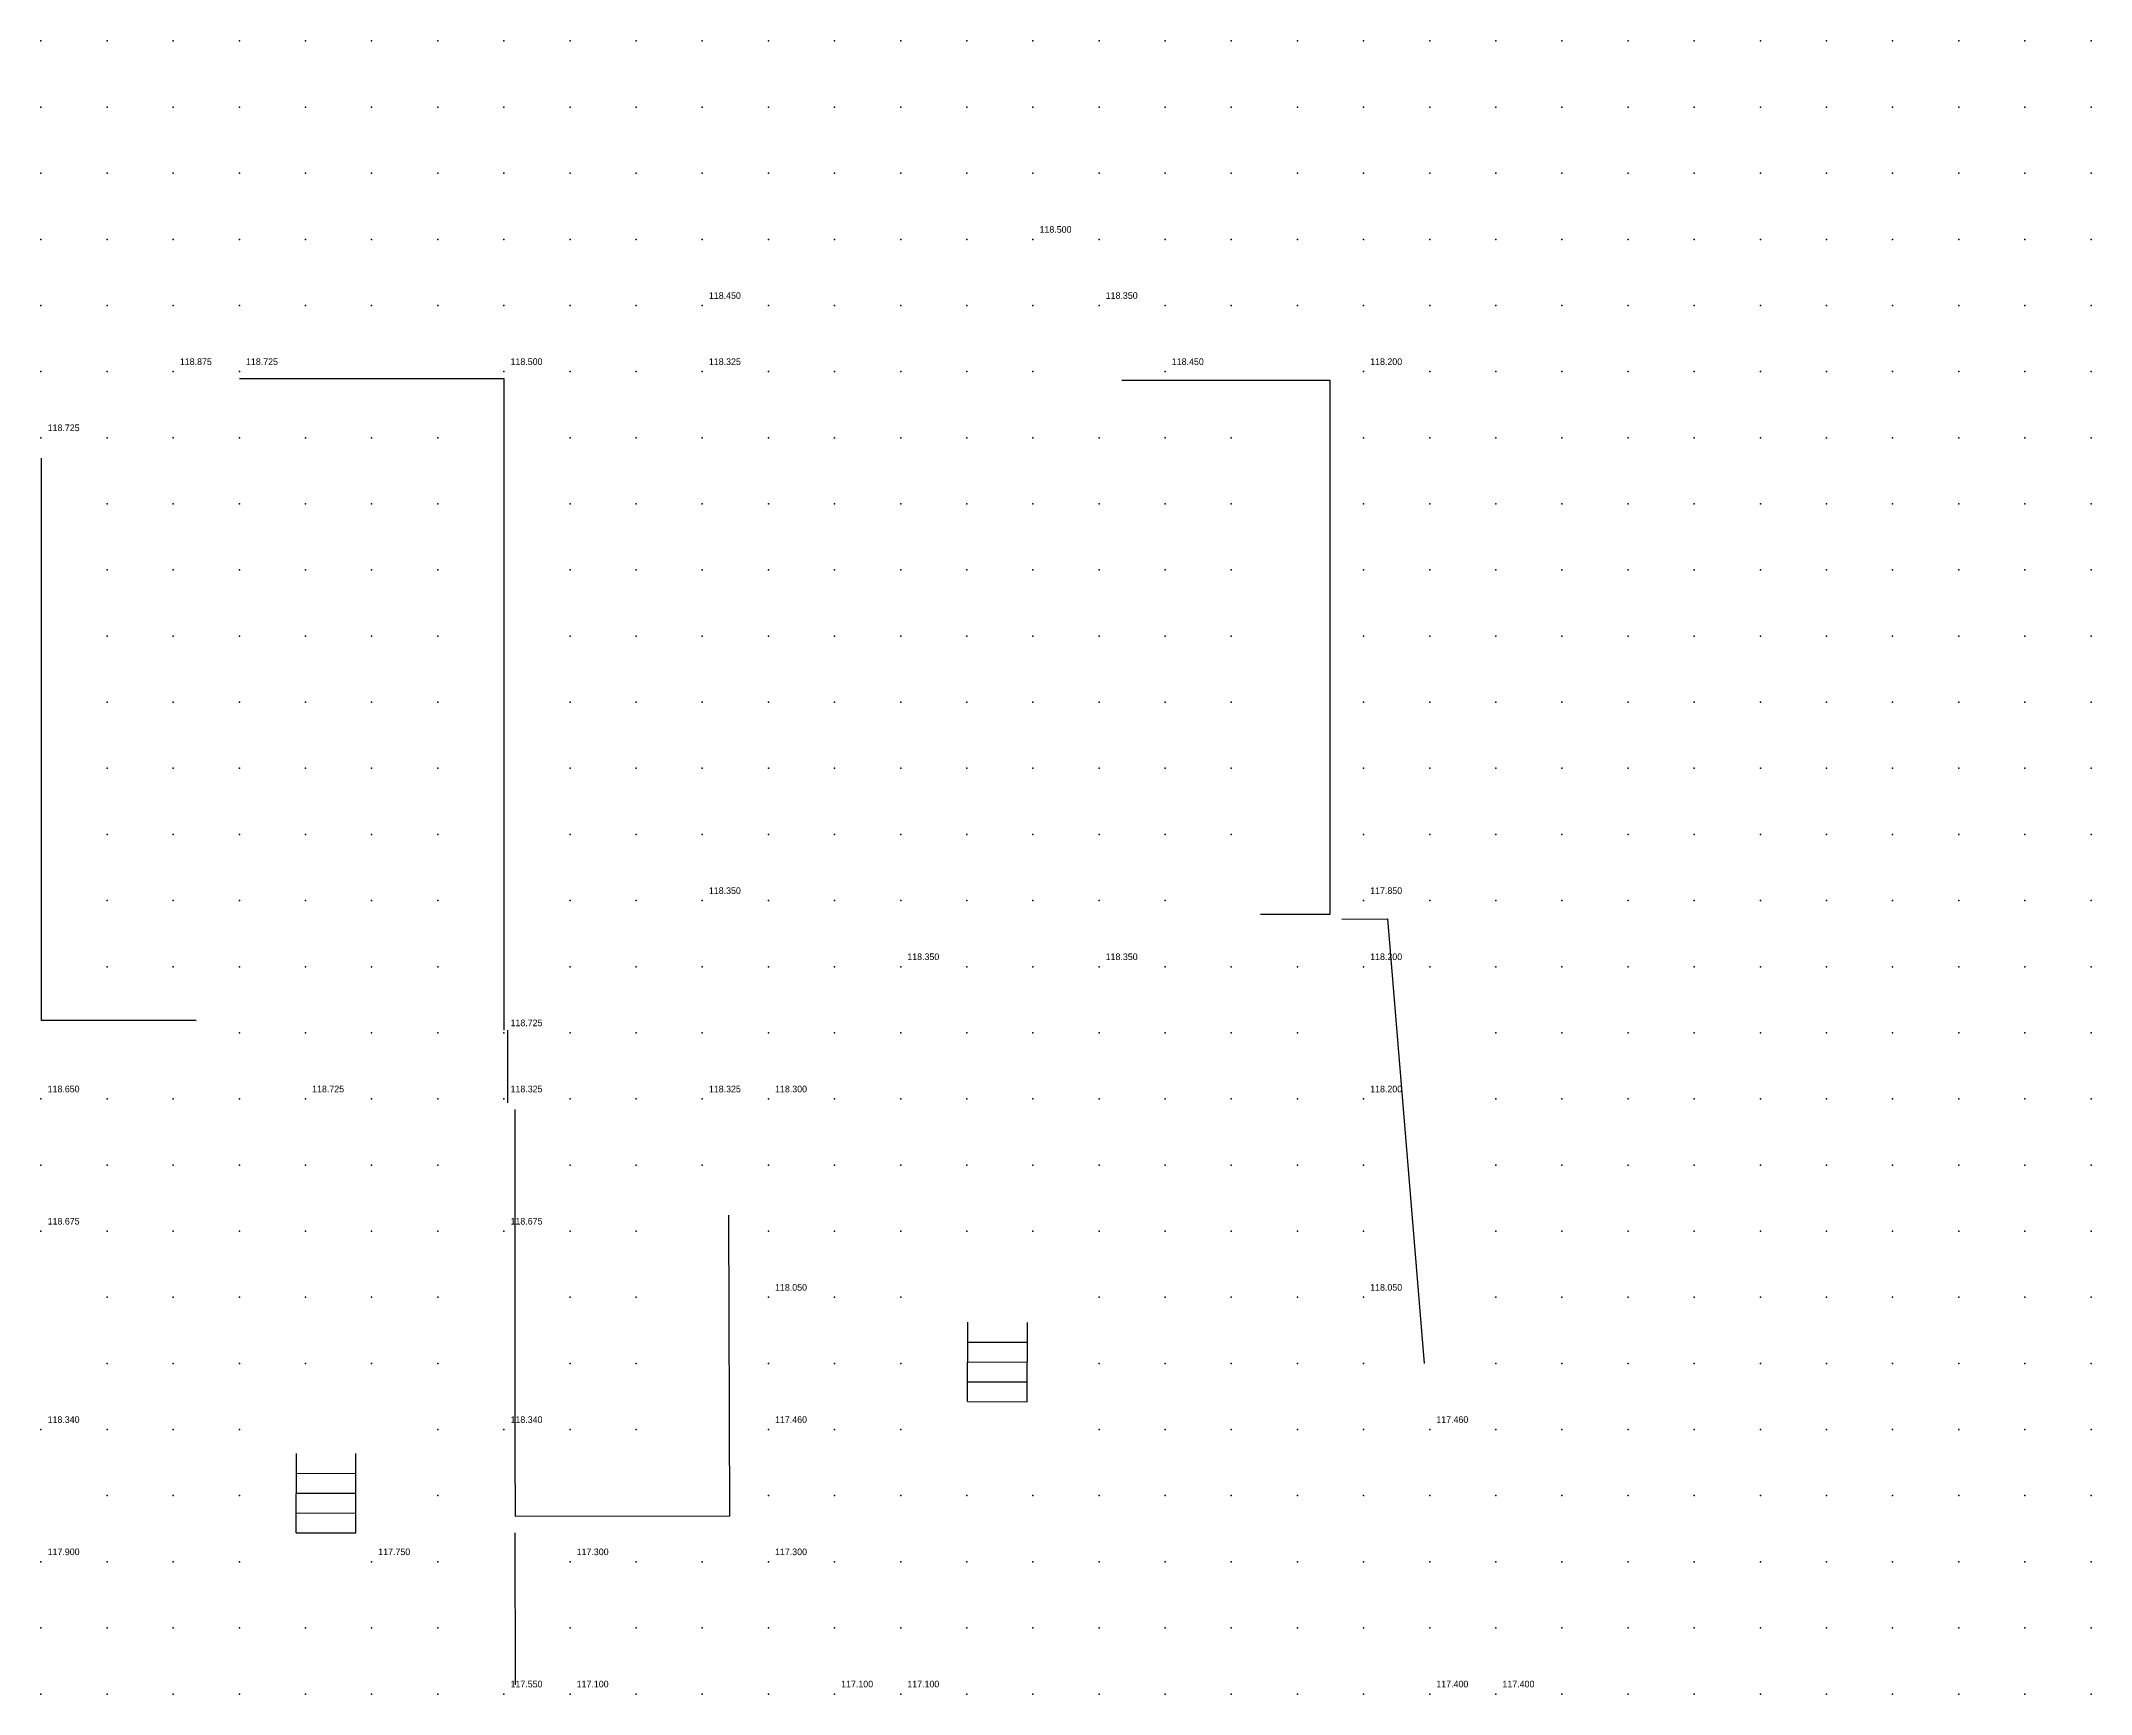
# Model space of a CAD drawing. Header units: metres. Extents: x 287878 to 288137, y 62805 to 63074.
# Drawn here: x 288105 to 288136, y 62922 to 62947 of the extents above; entities that cross this region are included whole.
import ezdxf

# ---------------------------------------------------------------- set-up
doc = ezdxf.new("R2010")
doc.units = ezdxf.units.M
for name, color, linetype in [('BARRIERS', 1, 'Continuous'), ('SURVEY_INTERP', 8, 'Continuous'), ('SURVEY_REAL', 3, 'Continuous')]:
    doc.layers.add(name, color=color, linetype=linetype)

msp = doc.modelspace()

# ---------------------------------------------------------------- linework, layer by layer
at = {"layer": 'BARRIERS'}
for p, q in [((288112.005, 62941.893), (288108.002, 62941.892)), ((288112.005, 62932.04), (288112.005, 62941.893)), ((288124.494, 62941.865), (288121.342, 62941.865)), ((288124.494, 62933.792), (288124.494, 62941.865)), ((288105.003, 62940.692), (288105.003, 62932.19)), ((288123.443, 62933.794), (288124.494, 62933.792)), ((288124.67, 62933.721), (288125.36, 62933.722)), ((288125.36, 62933.722), (288125.917, 62927.001)), ((288105.003, 62932.19), (288107.348, 62932.19)), ((288112.053, 62932.04), (288112.055, 62930.941)), ((288112.168, 62925.176), (288112.168, 62930.84)), ((288115.418, 62924.694), (288115.399, 62929.242)), ((288119.013, 62926.423), (288119.016, 62927.623)), ((288119.913, 62926.421), (288119.916, 62927.621)), ((288119.015, 62927.323), (288119.915, 62927.321)), ((288119.014, 62927.023), (288119.914, 62927.021)), ((288119.013, 62926.723), (288119.913, 62926.721)), ((288119.013, 62926.423), (288119.913, 62926.421)), ((288108.86, 62924.439), (288108.863, 62925.639)), ((288109.76, 62924.437), (288109.763, 62925.637)), ((288108.862, 62925.339), (288109.762, 62925.337)), ((288112.168, 62925.176), (288112.169, 62924.689)), ((288108.861, 62924.739), (288109.761, 62924.737)), ((288108.862, 62925.039), (288109.762, 62925.037)), ((288108.86, 62924.439), (288109.76, 62924.437)), ((288112.167, 62924.438), (288112.169, 62922.137)), ((288112.169, 62924.689), (288115.418, 62924.694))]:
    msp.add_line(p, q, dxfattribs=at)
at = {"layer": 'SURVEY_INTERP'}
for p in [(288105, 62947, 118.159), (288106, 62947, 118.146), (288107, 62947, 118.132), (288108, 62947, 118.116), (288109, 62947, 118.097), (288110, 62947, 118.081), (288111, 62947, 118.07), (288112, 62947, 118.066), (288113, 62947, 118.069), (288114, 62947, 118.074), (288115, 62947, 118.077), (288116, 62947, 118.078), (288117, 62947, 118.08), (288118, 62947, 118.089), (288119, 62947, 118.102), (288120, 62947, 118.105), (288121, 62947, 118.087), (288122, 62947, 118.051), (288123, 62947, 118.008), (288124, 62947, 117.965), (288125, 62947, 117.925), (288126, 62947, 117.887), (288127, 62947, 117.849), (288128, 62947, 117.812), (288129, 62947, 117.775), (288130, 62947, 117.741), (288131, 62947, 117.709), (288132, 62947, 117.679), (288133, 62947, 117.651), (288134, 62947, 117.625), (288135, 62947, 117.601), (288136, 62947, 117.578), (288105, 62946, 118.196), (288106, 62946, 118.19), (288107, 62946, 118.179), (288108, 62946, 118.158), (288109, 62946, 118.132), (288110, 62946, 118.108), (288111, 62946, 118.094), (288112, 62946, 118.093), (288113, 62946, 118.104), (288114, 62946, 118.12), (288115, 62946, 118.129), (288116, 62946, 118.127), (288117, 62946, 118.126), (288118, 62946, 118.146), (288119, 62946, 118.184), (288120, 62946, 118.206), (288121, 62946, 118.177), (288122, 62946, 118.118), (288123, 62946, 118.056), (288124, 62946, 118.002), (288125, 62946, 117.957), (288126, 62946, 117.914), (288127, 62946, 117.87), (288128, 62946, 117.827), (288129, 62946, 117.785), (288130, 62946, 117.745), (288131, 62946, 117.709), (288132, 62946, 117.677), (288133, 62946, 117.647), (288134, 62946, 117.619), (288135, 62946, 117.594), (288136, 62946, 117.57), (288105, 62945, 118.246), (288106, 62945, 118.258), (288107, 62945, 118.256), (288108, 62945, 118.226), (288109, 62945, 118.18), (288110, 62945, 118.14), (288111, 62945, 118.119), (288112, 62945, 118.122), (288113, 62945, 118.148), (288114, 62945, 118.186), (288115, 62945, 118.207), (288116, 62945, 118.191), (288117, 62945, 118.173), (288118, 62945, 118.201), (288119, 62945, 118.29), (288120, 62945, 118.36), (288121, 62945, 118.289), (288122, 62945, 118.19), (288123, 62945, 118.104), (288124, 62945, 118.04), (288125, 62945, 117.994), (288126, 62945, 117.949), (288127, 62945, 117.898), (288128, 62945, 117.845), (288129, 62945, 117.794), (288130, 62945, 117.749), (288131, 62945, 117.709), (288132, 62945, 117.673), (288133, 62945, 117.641), (288134, 62945, 117.612), (288135, 62945, 117.586), (288136, 62945, 117.561), (288105, 62944, 118.313), (288106, 62944, 118.37), (288107, 62944, 118.399), (288108, 62944, 118.343), (288109, 62944, 118.247), (288110, 62944, 118.174), (288111, 62944, 118.141), (288112, 62944, 118.147), (288113, 62944, 118.194), (288114, 62944, 118.274), (288115, 62944, 118.33), (288116, 62944, 118.274), (288117, 62944, 118.212), (288118, 62944, 118.229), (288119, 62944, 118.357), (288121, 62944, 118.351), (288122, 62944, 118.244), (288123, 62944, 118.139), (288124, 62944, 118.077), (288125, 62944, 118.046), (288126, 62944, 118), (288127, 62944, 117.933), (288128, 62944, 117.864), (288129, 62944, 117.803), (288130, 62944, 117.751), (288131, 62944, 117.707), (288132, 62944, 117.668), (288133, 62944, 117.634), (288134, 62944, 117.604), (288135, 62944, 117.576), (288136, 62944, 117.551), (288105, 62943, 118.386), (288106, 62943, 118.542), (288107, 62943, 118.659), (288108, 62943, 118.524), (288109, 62943, 118.324), (288110, 62943, 118.203), (288111, 62943, 118.153), (288112, 62943, 118.159), (288113, 62943, 118.219), (288114, 62943, 118.327), (288116, 62943, 118.325), (288117, 62943, 118.226), (288118, 62943, 118.212), (288119, 62943, 118.288), (288120, 62943, 118.35), (288122, 62943, 118.266), (288123, 62943, 118.147), (288124, 62943, 118.115), (288125, 62943, 118.13), (288126, 62943, 118.072), (288127, 62943, 117.97), (288128, 62943, 117.879), (288129, 62943, 117.807), (288130, 62943, 117.749), (288131, 62943, 117.702), (288132, 62943, 117.661), (288133, 62943, 117.626), (288134, 62943, 117.594), (288135, 62943, 117.566), (288136, 62943, 117.54), (288105, 62942, 118.42), (288106, 62942, 118.658), (288113, 62942, 118.204), (288114, 62942, 118.289), (288116, 62942, 118.287), (288117, 62942, 118.204), (288118, 62942, 118.171), (288119, 62942, 118.196), (288120, 62942, 118.242), (288126, 62942, 118.117), (288127, 62942, 117.984), (288128, 62942, 117.879), (288129, 62942, 117.801), (288130, 62942, 117.741), (288131, 62942, 117.692), (288132, 62942, 117.651), (288133, 62942, 117.615), (288134, 62942, 117.583), (288135, 62942, 117.554), (288136, 62942, 117.528), (288106, 62941, 118.526), (288107, 62941, 118.644), (288108, 62941, 118.504), (288109, 62941, 118.304), (288110, 62941, 118.183), (288111, 62941, 118.13), (288113, 62941, 118.16), (288114, 62941, 118.22), (288115, 62941, 118.257), (288116, 62941, 118.217), (288117, 62941, 118.153), (288118, 62941, 118.119), (288119, 62941, 118.118), (288120, 62941, 118.133), (288121, 62941, 118.133), (288122, 62941, 118.101), (288123, 62941, 118.068), (288125, 62941, 118.118), (288126, 62941, 118.056), (288127, 62941, 117.948), (288128, 62941, 117.856), (288129, 62941, 117.784), (288130, 62941, 117.726), (288131, 62941, 117.679), (288132, 62941, 117.638), (288133, 62941, 117.602), (288134, 62941, 117.57), (288135, 62941, 117.541), (288136, 62941, 117.514), (288106, 62940, 118.342), (288107, 62940, 118.363), (288108, 62940, 118.305), (288109, 62940, 118.211), (288110, 62940, 118.138), (288111, 62940, 118.099), (288113, 62940, 118.105), (288114, 62940, 118.131), (288115, 62940, 118.144), (288116, 62940, 118.124), (288117, 62940, 118.09), (288118, 62940, 118.065), (288119, 62940, 118.053), (288120, 62940, 118.049), (288121, 62940, 118.04), (288122, 62940, 118.021), (288123, 62940, 118.003), (288125, 62940, 117.993), (288126, 62940, 117.953), (288127, 62940, 117.886), (288128, 62940, 117.817), (288129, 62940, 117.757), (288130, 62940, 117.706), (288131, 62940, 117.661), (288132, 62940, 117.622), (288133, 62940, 117.587), (288134, 62940, 117.555), (288135, 62940, 117.526), (288136, 62940, 117.5), (288106, 62939, 118.231), (288107, 62939, 118.218), (288108, 62939, 118.183), (288109, 62939, 118.136), (288110, 62939, 118.094), (288111, 62939, 118.067), (288113, 62939, 118.059), (288114, 62939, 118.066), (288115, 62939, 118.068), (288116, 62939, 118.057), (288117, 62939, 118.039), (288118, 62939, 118.021), (288119, 62939, 118.006), (288120, 62939, 117.994), (288121, 62939, 117.98), (288122, 62939, 117.963), (288123, 62939, 117.944), (288125, 62939, 117.907), (288126, 62939, 117.874), (288127, 62939, 117.827), (288128, 62939, 117.777), (288129, 62939, 117.728), (288130, 62939, 117.683), (288131, 62939, 117.642), (288132, 62939, 117.605), (288133, 62939, 117.571), (288134, 62939, 117.539), (288135, 62939, 117.511), (288136, 62939, 117.484), (288106, 62938, 118.172), (288107, 62938, 118.147), (288108, 62938, 118.119), (288109, 62938, 118.088), (288110, 62938, 118.06), (288111, 62938, 118.041), (288113, 62938, 118.03), (288114, 62938, 118.032), (288115, 62938, 118.031), (288116, 62938, 118.023), (288117, 62938, 118.01), (288118, 62938, 117.995), (288119, 62938, 117.979), (288120, 62938, 117.964), (288121, 62938, 117.946), (288122, 62938, 117.926), (288123, 62938, 117.904), (288125, 62938, 117.854), (288126, 62938, 117.822), (288127, 62938, 117.784), (288128, 62938, 117.742), (288129, 62938, 117.701), (288130, 62938, 117.66), (288131, 62938, 117.622), (288132, 62938, 117.586), (288133, 62938, 117.553), (288134, 62938, 117.523), (288135, 62938, 117.494), (288136, 62938, 117.468), (288106, 62937, 118.141), (288107, 62937, 118.113), (288108, 62937, 118.086), (288109, 62937, 118.061), (288110, 62937, 118.039), (288111, 62937, 118.024), (288113, 62937, 118.021), (288114, 62937, 118.029), (288115, 62937, 118.031), (288116, 62937, 118.024), (288117, 62937, 118.009), (288118, 62937, 117.992), (288119, 62937, 117.976), (288120, 62937, 117.958), (288121, 62937, 117.938), (288122, 62937, 117.914), (288123, 62937, 117.886), (288125, 62937, 117.824), (288126, 62937, 117.79), (288127, 62937, 117.754), (288128, 62937, 117.716), (288129, 62937, 117.677), (288130, 62937, 117.639), (288131, 62937, 117.602), (288132, 62937, 117.568), (288133, 62937, 117.535), (288134, 62937, 117.505), (288135, 62937, 117.477), (288136, 62937, 117.45), (288106, 62936, 118.13), (288107, 62936, 118.101), (288108, 62936, 118.075), (288109, 62936, 118.051), (288110, 62936, 118.031), (288111, 62936, 118.018), (288113, 62936, 118.033), (288114, 62936, 118.061), (288115, 62936, 118.078), (288116, 62936, 118.062), (288117, 62936, 118.036), (288118, 62936, 118.016), (288119, 62936, 117.998), (288120, 62936, 117.979), (288121, 62936, 117.959), (288122, 62936, 117.928), (288123, 62936, 117.889), (288125, 62936, 117.812), (288126, 62936, 117.775), (288127, 62936, 117.737), (288128, 62936, 117.698), (288129, 62936, 117.659), (288130, 62936, 117.621), (288131, 62936, 117.584), (288132, 62936, 117.549), (288133, 62936, 117.517), (288134, 62936, 117.486), (288135, 62936, 117.458), (288136, 62936, 117.432), (288106, 62935, 118.138), (288107, 62935, 118.11), (288108, 62935, 118.084), (288109, 62935, 118.06), (288110, 62935, 118.037), (288111, 62935, 118.021), (288113, 62935, 118.058), (288114, 62935, 118.136), (288115, 62935, 118.202), (288116, 62935, 118.141), (288117, 62935, 118.088), (288118, 62935, 118.072), (288119, 62935, 118.049), (288120, 62935, 118.034), (288121, 62935, 118.024), (288122, 62935, 117.979), (288123, 62935, 117.915), (288125, 62935, 117.815), (288126, 62935, 117.775), (288127, 62935, 117.732), (288128, 62935, 117.689), (288129, 62935, 117.646), (288130, 62935, 117.605), (288131, 62935, 117.567), (288132, 62935, 117.531), (288133, 62935, 117.498), (288134, 62935, 117.468), (288135, 62935, 117.439), (288136, 62935, 117.413), (288106, 62934, 118.17), (288107, 62934, 118.14), (288108, 62934, 118.118), (288109, 62934, 118.095), (288110, 62934, 118.063), (288111, 62934, 118.034), (288113, 62934, 118.072), (288114, 62934, 118.197), (288116, 62934, 118.203), (288117, 62934, 118.151), (288118, 62934, 118.191), (288119, 62934, 118.13), (288120, 62934, 118.121), (288121, 62934, 118.176), (288122, 62934, 118.081), (288126, 62934, 117.793), (288127, 62934, 117.741), (288128, 62934, 117.688), (288129, 62934, 117.637), (288130, 62934, 117.592), (288131, 62934, 117.55), (288132, 62934, 117.513), (288133, 62934, 117.479), (288134, 62934, 117.448), (288135, 62934, 117.419), (288136, 62934, 117.393), (288106, 62933, 118.234), (288107, 62933, 118.194), (288108, 62933, 118.19), (288109, 62933, 118.188), (288110, 62933, 118.13), (288111, 62933, 118.059), (288113, 62933, 118.059), (288114, 62933, 118.137), (288115, 62933, 118.2), (288116, 62933, 118.163), (288117, 62933, 118.195), (288119, 62933, 118.186), (288120, 62933, 118.181), (288122, 62933, 118.158), (288123, 62933, 117.975), (288124, 62933, 117.914), (288126, 62933, 117.844), (288127, 62933, 117.768), (288128, 62933, 117.694), (288129, 62933, 117.631), (288130, 62933, 117.579), (288131, 62933, 117.534), (288132, 62933, 117.494), (288133, 62933, 117.459), (288134, 62933, 117.427), (288135, 62933, 117.398), (288136, 62933, 117.372), (288108, 62932, 118.323), (288109, 62932, 118.426), (288110, 62932, 118.272), (288111, 62932, 118.093), (288113, 62932, 118.042), (288114, 62932, 118.121), (288115, 62932, 118.19), (288116, 62932, 118.185), (288117, 62932, 118.152), (288118, 62932, 118.17), (288119, 62932, 118.1), (288120, 62932, 118.088), (288121, 62932, 118.149), (288122, 62932, 118.049), (288123, 62932, 117.951), (288124, 62932, 117.977), (288127, 62932, 117.805), (288128, 62932, 117.7), (288129, 62932, 117.623), (288130, 62932, 117.564), (288131, 62932, 117.515), (288132, 62932, 117.474), (288133, 62932, 117.437), (288134, 62932, 117.405), (288135, 62932, 117.376), (288136, 62932, 117.349), (288106, 62931, 118.43), (288107, 62931, 118.291), (288108, 62931, 118.429), (288110, 62931, 118.392), (288111, 62931, 118.096), (288113, 62931, 118.016), (288114, 62931, 118.146), (288117, 62931, 118.138), (288118, 62931, 118.032), (288119, 62931, 117.978), (288120, 62931, 117.952), (288121, 62931, 117.943), (288122, 62931, 117.912), (288123, 62931, 117.907), (288124, 62931, 118.03), (288127, 62931, 117.816), (288128, 62931, 117.692), (288129, 62931, 117.608), (288130, 62931, 117.544), (288131, 62931, 117.494), (288132, 62931, 117.451), (288133, 62931, 117.414), (288134, 62931, 117.382), (288135, 62931, 117.352), (288136, 62931, 117.326), (288105, 62930, 118.492), (288106, 62930, 118.386), (288107, 62930, 118.255), (288108, 62930, 118.285), (288109, 62930, 118.387), (288110, 62930, 118.216), (288111, 62930, 118.018), (288113, 62930, 117.947), (288114, 62930, 118.036), (288115, 62930, 118.126), (288116, 62930, 118.118), (288117, 62930, 118.026), (288118, 62930, 117.932), (288119, 62930, 117.874), (288120, 62930, 117.84), (288121, 62930, 117.821), (288122, 62930, 117.814), (288123, 62930, 117.84), (288124, 62930, 117.927), (288125, 62930, 118.004), (288127, 62930, 117.771), (288128, 62930, 117.662), (288129, 62930, 117.581), (288130, 62930, 117.519), (288131, 62930, 117.468), (288132, 62930, 117.425), (288133, 62930, 117.389), (288134, 62930, 117.356), (288135, 62930, 117.327), (288136, 62930, 117.301), (288106, 62929, 118.393), (288107, 62929, 118.18), (288108, 62929, 118.106), (288109, 62929, 118.073), (288110, 62929, 117.993), (288111, 62929, 117.897), (288113, 62929, 117.845), (288114, 62929, 117.887), (288116, 62929, 117.959), (288117, 62929, 117.905), (288118, 62929, 117.831), (288119, 62929, 117.778), (288120, 62929, 117.746), (288121, 62929, 117.731), (288122, 62929, 117.736), (288123, 62929, 117.774), (288124, 62929, 117.854), (288125, 62929, 117.912), (288127, 62929, 117.715), (288128, 62929, 117.619), (288129, 62929, 117.546), (288130, 62929, 117.487), (288131, 62929, 117.438), (288132, 62929, 117.397), (288133, 62929, 117.361), (288134, 62929, 117.329), (288135, 62929, 117.3), (288136, 62929, 117.275), (288106, 62928, 118.222), (288107, 62928, 118.062), (288108, 62928, 117.966), (288109, 62928, 117.902), (288110, 62928, 117.838), (288111, 62928, 117.779), (288113, 62928, 117.736), (288114, 62928, 117.765), (288117, 62928, 117.856), (288118, 62928, 117.738), (288121, 62928, 117.65), (288122, 62928, 117.663), (288123, 62928, 117.718), (288124, 62928, 117.862), (288127, 62928, 117.655), (288128, 62928, 117.567), (288129, 62928, 117.503), (288130, 62928, 117.45), (288131, 62928, 117.405), (288132, 62928, 117.365), (288133, 62928, 117.331), (288134, 62928, 117.3), (288135, 62928, 117.272), (288136, 62928, 117.247), (288106, 62927, 118.007), (288107, 62927, 117.921), (288108, 62927, 117.844), (288109, 62927, 117.778), (288110, 62927, 117.719), (288111, 62927, 117.668), (288113, 62927, 117.621), (288114, 62927, 117.637), (288116, 62927, 117.702), (288117, 62927, 117.672), (288118, 62927, 117.626), (288121, 62927, 117.572), (288122, 62927, 117.587), (288123, 62927, 117.632), (288124, 62927, 117.72), (288125, 62927, 117.763), (288127, 62927, 117.552), (288128, 62927, 117.507), (288129, 62927, 117.457), (288130, 62927, 117.41), (288131, 62927, 117.368), (288132, 62927, 117.331), (288133, 62927, 117.298), (288134, 62927, 117.268), (288135, 62927, 117.242), (288136, 62927, 117.218), (288106, 62926, 117.862), (288107, 62926, 117.8), (288108, 62926, 117.735), (288111, 62926, 117.563), (288113, 62926, 117.501), (288114, 62926, 117.51), (288117, 62926, 117.508), (288118, 62926, 117.514), (288121, 62926, 117.494), (288122, 62926, 117.506), (288123, 62926, 117.531), (288124, 62926, 117.557), (288125, 62926, 117.526), (288127, 62926, 117.478), (288128, 62926, 117.451), (288129, 62926, 117.41), (288130, 62926, 117.368), (288131, 62926, 117.33), (288132, 62926, 117.295), (288133, 62926, 117.264), (288134, 62926, 117.236), (288135, 62926, 117.21), (288136, 62926, 117.187), (288106, 62925, 117.79), (288107, 62925, 117.71), (288108, 62925, 117.64), (288111, 62925, 117.468), (288116, 62925, 117.405), (288117, 62925, 117.413), (288118, 62925, 117.416), (288119, 62925, 117.412), (288120, 62925, 117.412), (288121, 62925, 117.416), (288122, 62925, 117.427), (288123, 62925, 117.442), (288124, 62925, 117.456), (288125, 62925, 117.458), (288126, 62925, 117.452), (288127, 62925, 117.433), (288128, 62925, 117.4), (288129, 62925, 117.363), (288130, 62925, 117.327), (288131, 62925, 117.291), (288132, 62925, 117.258), (288133, 62925, 117.228), (288134, 62925, 117.201), (288135, 62925, 117.177), (288136, 62925, 117.154), (288106, 62924, 117.765), (288107, 62924, 117.627), (288108, 62924, 117.547), (288111, 62924, 117.39), (288114, 62924, 117.325), (288115, 62924, 117.331), (288117, 62924, 117.325), (288118, 62924, 117.32), (288119, 62924, 117.321), (288120, 62924, 117.331), (288121, 62924, 117.342), (288122, 62924, 117.354), (288123, 62924, 117.367), (288124, 62924, 117.38), (288125, 62924, 117.389), (288126, 62924, 117.389), (288127, 62924, 117.378), (288128, 62924, 117.355), (288129, 62924, 117.323), (288130, 62924, 117.287), (288131, 62924, 117.252), (288132, 62924, 117.22), (288133, 62924, 117.19), (288134, 62924, 117.165), (288135, 62924, 117.141), (288136, 62924, 117.121), (288105, 62923, 117.74), (288106, 62923, 117.624), (288107, 62923, 117.495), (288108, 62923, 117.437), (288109, 62923, 117.407), (288110, 62923, 117.37), (288111, 62923, 117.324), (288113, 62923, 117.241), (288114, 62923, 117.256), (288115, 62923, 117.273), (288116, 62923, 117.28), (288117, 62923, 117.25), (288118, 62923, 117.2), (288119, 62923, 117.224), (288120, 62923, 117.255), (288121, 62923, 117.273), (288122, 62923, 117.286), (288123, 62923, 117.303), (288124, 62923, 117.324), (288125, 62923, 117.351), (288126, 62923, 117.37), (288127, 62923, 117.368), (288128, 62923, 117.34), (288129, 62923, 117.295), (288130, 62923, 117.251), (288131, 62923, 117.212), (288132, 62923, 117.179), (288133, 62923, 117.151), (288134, 62923, 117.126), (288135, 62923, 117.104), (288136, 62923, 117.085), (288105, 62922, 117.545), (288106, 62922, 117.405), (288107, 62922, 117.278), (288108, 62922, 117.301), (288109, 62922, 117.321), (288110, 62922, 117.304), (288111, 62922, 117.265), (288114, 62922, 117.175), (288115, 62922, 117.179), (288116, 62922, 117.198), (288119, 62922, 117.156), (288120, 62922, 117.193), (288121, 62922, 117.208), (288122, 62922, 117.222), (288123, 62922, 117.243), (288124, 62922, 117.28), (288125, 62922, 117.343), (288128, 62922, 117.342), (288129, 62922, 117.268), (288130, 62922, 117.211), (288131, 62922, 117.169), (288132, 62922, 117.136), (288133, 62922, 117.109), (288134, 62922, 117.086), (288135, 62922, 117.066), (288136, 62922, 117.048)]:
    msp.add_point(p, dxfattribs=at)
at = {"layer": 'SURVEY_REAL'}
for p in [(288120, 62944, 118.5), (288115, 62943, 118.45), (288121, 62943, 118.35), (288107, 62942, 118.875), (288108, 62942, 118.725), (288112, 62942, 118.5), (288115, 62942, 118.325), (288122, 62942, 118.45), (288125, 62942, 118.2), (288105, 62941, 118.725), (288115, 62934, 118.35), (288125, 62934, 117.85), (288118, 62933, 118.35), (288121, 62933, 118.35), (288125, 62933, 118.2), (288112, 62932, 118.725), (288105, 62931, 118.65), (288109, 62931, 118.725), (288112, 62931, 118.325), (288115, 62931, 118.325), (288116, 62931, 118.3), (288125, 62931, 118.2), (288105, 62929, 118.675), (288112, 62929, 118.675), (288116, 62928, 118.05), (288125, 62928, 118.05), (288105, 62926, 118.34), (288112, 62926, 118.34), (288116, 62926, 117.46), (288126, 62926, 117.46), (288105, 62924, 117.9), (288110, 62924, 117.75), (288113, 62924, 117.3), (288116, 62924, 117.3), (288112, 62922, 117.55), (288113, 62922, 117.1), (288117, 62922, 117.1), (288118, 62922, 117.1), (288126, 62922, 117.4), (288127, 62922, 117.4)]:
    msp.add_point(p, dxfattribs=at)

# ---------------------------------------------------------------- texts
for s, p in [('118.500', (288120.1, 62944.1, 118.5)), ('118.450', (288115.1, 62943.1, 118.45)), ('118.350', (288121.1, 62943.1, 118.35)), ('118.875', (288107.1, 62942.1, 118.875)), ('118.725', (288108.1, 62942.1, 118.725)), ('118.500', (288112.1, 62942.1, 118.5)), ('118.325', (288115.1, 62942.1, 118.325)), ('118.450', (288122.1, 62942.1, 118.45)), ('118.200', (288125.1, 62942.1, 118.2)), ('118.725', (288105.1, 62941.1, 118.725)), ('118.350', (288115.1, 62934.1, 118.35)), ('117.850', (288125.1, 62934.1, 117.85)), ('118.350', (288118.1, 62933.1, 118.35)), ('118.350', (288121.1, 62933.1, 118.35)), ('118.200', (288125.1, 62933.1, 118.2)), ('118.725', (288112.1, 62932.1, 118.725)), ('118.650', (288105.1, 62931.1, 118.65)), ('118.725', (288109.1, 62931.1, 118.725)), ('118.325', (288112.1, 62931.1, 118.325)), ('118.325', (288115.1, 62931.1, 118.325)), ('118.300', (288116.1, 62931.1, 118.3)), ('118.200', (288125.1, 62931.1, 118.2)), ('118.675', (288105.1, 62929.1, 118.675)), ('118.675', (288112.1, 62929.1, 118.675)), ('118.050', (288116.1, 62928.1, 118.05)), ('118.050', (288125.1, 62928.1, 118.05)), ('118.340', (288105.1, 62926.1, 118.34)), ('118.340', (288112.1, 62926.1, 118.34)), ('117.460', (288116.1, 62926.1, 117.46)), ('117.460', (288126.1, 62926.1, 117.46)), ('117.900', (288105.1, 62924.1, 117.9)), ('117.750', (288110.1, 62924.1, 117.75)), ('117.300', (288113.1, 62924.1, 117.3)), ('117.300', (288116.1, 62924.1, 117.3)), ('117.550', (288112.1, 62922.1, 117.55)), ('117.100', (288113.1, 62922.1, 117.1)), ('117.100', (288117.1, 62922.1, 117.1)), ('117.100', (288118.1, 62922.1, 117.1)), ('117.400', (288126.1, 62922.1, 117.4)), ('117.400', (288127.1, 62922.1, 117.4))]:
    msp.add_text(s, height=0.1, dxfattribs=at).set_placement(p)

doc.saveas('drawing.dxf')
